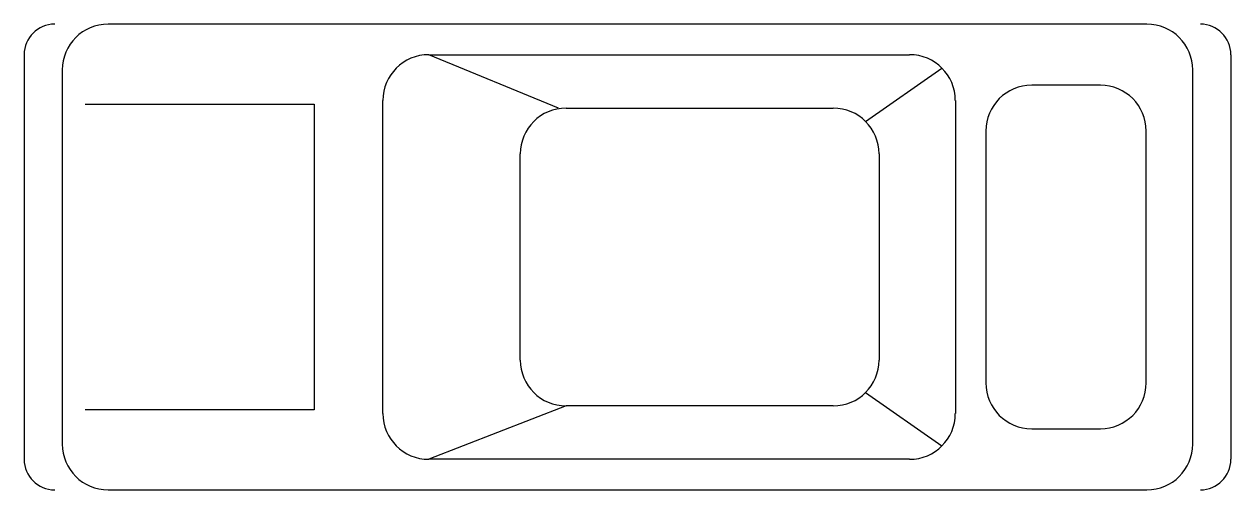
# Model space of a CAD drawing. Extents: x -87.62 to -83.08, y 13.59 to 15.35.
import ezdxf

# ---------------------------------------------------------------- set-up
doc = ezdxf.new("R2010")
doc.units = 0
doc.header["$LTSCALE"] = 100
doc.header["$MEASUREMENT"] = 0
doc.layers.add('AUT', color=2, linetype='CONTINUOUS')
doc.layers.add('C-CARRO', color=2, linetype='CONTINUOUS')

# ---------------------------------------------------------------- blocks, each defined once
blk = doc.blocks.new('AUTM2P')
at = {"layer": 'AUT'}
for p, q in [((4.2297, 0.877), (0.3163, 0.877)), ((0, 0.762), (0, -0.762)), ((1.524, 0.762), (3.3355, 0.762)), ((2.0128, 0.5607), (1.524, 0.762)), ((4.546, 0.762), (4.546, -0.762)), ((0.1438, 0.7045), (0.1438, -0.7045)), ((3.17, 0.5102), (3.4575, 0.7115)), ((4.4023, -0.7045), (4.4023, 0.7045)), ((4.0544, 0.647), (3.7956, 0.647)), ((0.23, 0.5751), (1.0927, 0.5751)), ((1.0927, 0.5751), (1.0927, -0.5751)), ((1.3515, -0.5895), (1.3515, 0.5895)), ((2.0416, 0.5607), (3.048, 0.5607)), ((3.5081, 0.5895), (3.5081, -0.5895)), ((3.6231, 0.4745), (3.6231, -0.4745)), ((4.2269, -0.4745), (4.2269, 0.4745)), ((1.8691, -0.3882), (1.8691, 0.3882)), ((3.2205, 0.3882), (3.2205, -0.3882)), ((3.17, -0.5102), (3.4575, -0.7115)), ((1.0927, -0.5751), (0.23, -0.5751)), ((2.0416, -0.5607), (1.524, -0.762)), ((3.048, -0.5607), (2.0416, -0.5607)), ((3.7956, -0.647), (4.0544, -0.647)), ((3.3355, -0.762), (1.524, -0.762)), ((0.3163, -0.877), (4.2297, -0.877))]:
    blk.add_line(p, q, dxfattribs=at)
for centre, radius, start, end in [((0.115, 0.762), 0.115, 90, 180), ((0.3163, 0.7045), 0.1725, 90, 180), ((4.2297, 0.7045), 0.1725, 0, 90), ((4.431, 0.762), 0.115, 0, 90), ((1.524, 0.5895), 0.1725, 90, 180), ((3.3355, 0.5895), 0.1725, 0, 90), ((3.7956, 0.4745), 0.1725, 90, 180), ((4.0544, 0.4745), 0.1725, 0, 90), ((2.0416, 0.3882), 0.1725, 90, 180), ((3.048, 0.3882), 0.1725, 0, 90), ((2.0416, -0.3882), 0.1725, 180, 270), ((3.048, -0.3882), 0.1725, 270, 0), ((3.7956, -0.4745), 0.1725, 180, 270), ((4.0544, -0.4745), 0.1725, 270, 0), ((1.524, -0.5895), 0.1725, 180, 270), ((3.3355, -0.5895), 0.1725, 270, 0), ((0.3163, -0.7045), 0.1725, 180, 270), ((4.2297, -0.7045), 0.1725, 270, 0), ((0.115, -0.762), 0.115, 180, 270), ((4.431, -0.762), 0.115, 270, 0)]:
    blk.add_arc(centre, radius, start, end, dxfattribs=at)

msp = doc.modelspace()

# ---------------------------------------------------------------- block references
at = {"layer": 'C-CARRO', "linetype": 'CONTINUOUS'}
msp.add_blockref('AUTM2P', (-87.6226, 14.4685), dxfattribs=at)

doc.saveas('drawing.dxf')
